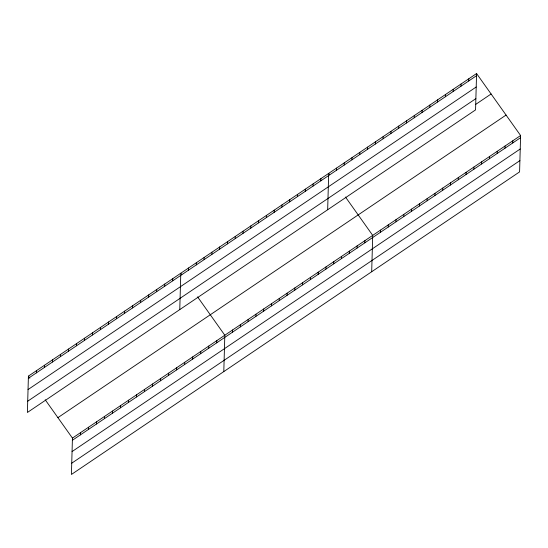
<?xml version="1.0" encoding="UTF-8"?>
<svg xmlns="http://www.w3.org/2000/svg" width="548" height="548" viewBox="0 0 548 548"><rect width="100%" height="100%" fill="white"/><g stroke="black" fill="none" stroke-linecap="round" stroke-linejoin="round"><path stroke-width="0.82" d="M28.414 376.113L27.4 412.473L475.561 109.895L476.575 73.535L28.414 376.113L29.866 378.154M36.374 372.88L36.435 370.695M44.395 367.468L44.457 365.283M52.416 362.05L52.478 359.865M60.431 356.638L60.492 354.453M68.452 351.227L68.514 349.042M45.21 399.766L72.439 438.105L71.425 474.465L519.586 171.887L520.6 135.527L476.575 73.535M76.473 345.809L76.535 343.623M80.398 434.879L80.46 432.694M84.495 340.397L84.556 338.212M88.42 429.461L88.481 427.276M92.509 334.979L92.571 332.794M96.434 424.049L96.496 421.864M100.531 329.567L100.592 327.382M104.456 418.631L104.517 416.446M108.552 324.149L108.614 321.964M112.477 413.219L112.539 411.034M116.573 318.737L116.635 316.552M120.498 407.801L120.56 405.616M124.595 313.319L124.649 311.134M128.513 402.39L128.575 400.204M132.609 307.908L132.671 305.722M136.534 396.971L136.596 394.786M140.631 302.496L140.692 300.311M144.556 391.56L144.617 389.375M148.652 297.078L148.714 294.893M152.577 386.148L152.639 383.963M156.673 291.666L156.728 289.481M160.598 380.73L160.653 378.545M164.688 286.248L164.749 284.063M168.613 375.318L168.674 373.133M172.709 280.836L172.771 278.651M176.634 369.9L176.696 367.715M179.771 309.599L180.792 273.233L181.758 274.596M184.655 364.489L184.717 362.303M188.512 270.164L188.574 267.979M192.677 359.07L192.732 356.885M196.294 264.91L196.355 262.725M200.691 353.659L200.753 351.474M204.082 259.656L204.144 257.471M208.713 348.24L208.774 346.055M211.864 254.402L211.925 252.217M216.734 342.829L216.796 340.644M219.645 249.141L219.707 246.956M223.796 371.592L224.817 335.232L197.588 296.886M227.434 243.887L227.495 241.702M232.537 332.156L232.599 329.971M235.215 238.633L235.277 236.448M240.319 326.903L240.38 324.717M242.997 233.38L243.059 231.194M248.107 321.649L248.169 319.463M250.785 228.126L250.847 225.94M255.889 316.395L255.95 314.209M258.567 222.865L258.629 220.68M263.67 311.141L263.732 308.956M266.349 217.611L266.41 215.426M271.459 305.88L271.52 303.695M274.137 212.357L274.199 210.172M279.24 300.626L279.302 298.441M281.919 207.103L281.98 204.918M287.022 295.372L287.084 293.187M289.7 201.849L289.762 199.664M294.81 290.118L294.865 287.933M297.489 196.588L297.55 194.403M302.592 284.864L302.654 282.679M305.27 191.334L305.332 189.149M310.374 279.603L310.435 277.418M313.052 186.08L313.114 183.895M318.162 274.349L318.217 272.164M320.84 180.826L320.902 178.641M325.944 269.095L326.005 266.91M327.67 209.747L328.684 173.387L329.649 174.75M333.725 263.841L333.787 261.656M336.404 170.312L336.465 168.126M341.514 258.588L341.568 256.402M344.192 165.058L344.254 162.872M349.295 253.327L349.357 251.142M351.974 159.804L352.035 157.619M357.077 248.073L357.138 245.888M359.755 154.55L359.817 152.365M364.865 242.819L364.92 240.634M367.544 149.296L367.605 147.111M371.688 271.74L372.709 235.38L345.48 197.033M375.325 144.035L375.387 141.85M380.428 232.311L380.49 230.126M383.107 138.781L383.168 136.596M388.217 227.05L388.272 224.865M390.895 133.527L390.957 131.342M395.999 221.796L396.06 219.611M398.677 128.273L398.739 126.088M403.78 216.542L403.842 214.357M406.458 123.019L406.52 120.834M411.562 211.288L411.623 209.103M414.247 117.758L414.309 115.573M419.35 206.034L419.412 203.849M422.029 112.504L422.09 110.319M427.132 200.774L427.193 198.588M429.81 107.25L429.872 105.065M434.913 195.52L434.975 193.334M437.599 101.997L437.66 99.811M442.702 190.266L442.763 188.08M445.38 96.743L445.442 94.557M450.483 185.012L450.545 182.827M453.162 91.482L453.223 89.297M458.265 179.758L458.327 177.573M460.95 86.228L461.012 84.043M466.053 174.497L466.115 172.312M468.732 80.974L468.793 78.789M473.835 169.243L473.897 167.058M481.617 163.989L481.678 161.804M489.405 158.735L489.467 156.55M497.187 153.481L497.248 151.296M504.968 148.22L505.03 146.035M512.757 142.966L512.818 140.781M28.352 378.298L476.513 75.72M28.037 389.573L476.198 86.995M27.715 401.198L475.876 98.619M475.534 104.504L491.104 93.989M57.91 417.645L506.071 115.066M72.439 438.105L520.6 135.527M72.377 440.291L520.538 137.712M72.062 451.566L520.223 148.988M71.74 463.19L519.901 160.612"/></g></svg>
